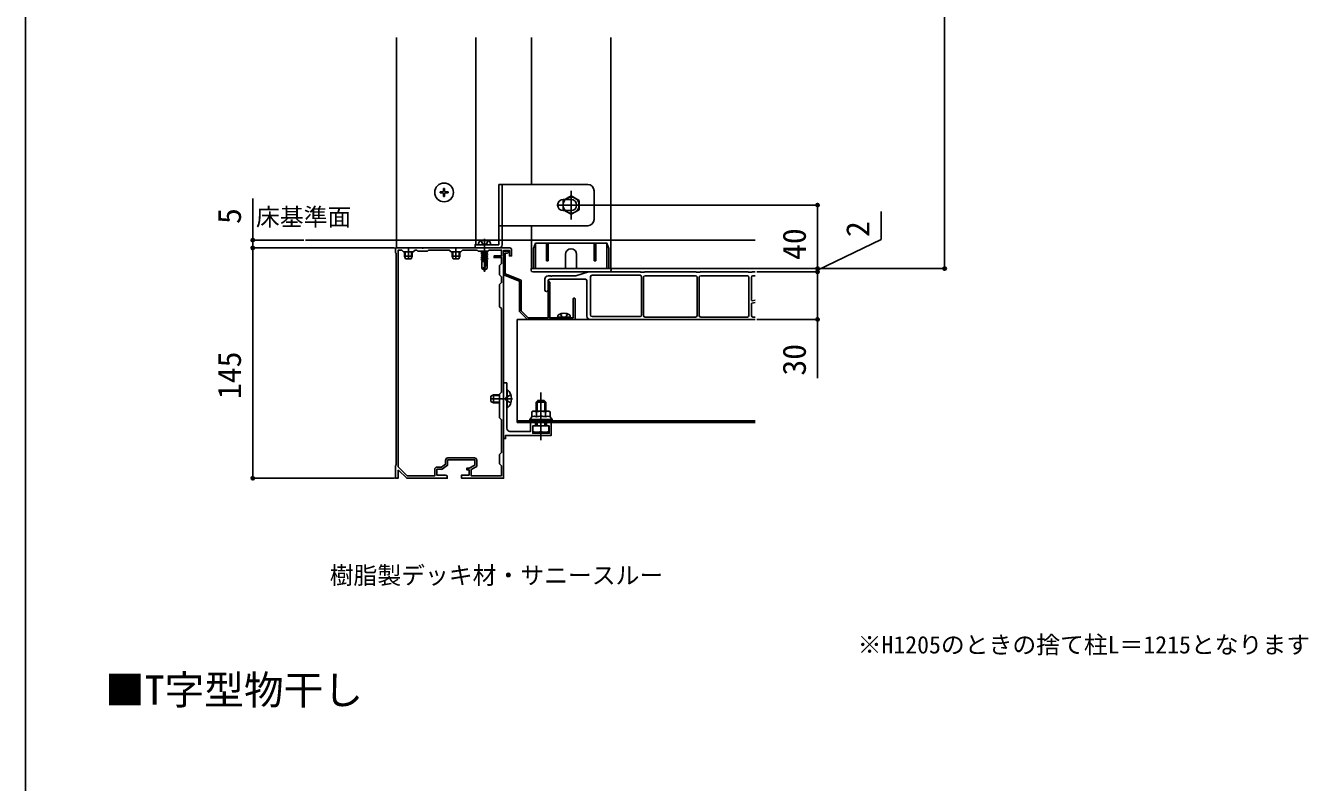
# Model space of a CAD drawing. Units: millimetres, scale not verified. Extents: x -875 to 875, y -1304 to 1296.
# Drawn here: x -875 to -67, y -87 to 389 of the extents above; entities that cross this region are included whole.
import ezdxf
from ezdxf.enums import TextEntityAlignment as Align

# ---------------------------------------------------------------- set-up
doc = ezdxf.new("R2010")
doc.units = ezdxf.units.MM
doc.header["$LTSCALE"] = 8
for name, color, linetype in [('0-1_USER1', 3, 'Continuous'), ('0-2_YKK_11', 7, 'Continuous'), ('0-3_YKK_12', 2, 'Continuous'), ('0-4_YKK_13', 4, 'Continuous'), ('0-5_YKK_D', 6, 'Continuous'), ('0-6_YKK_ZWAK', 7, 'Continuous')]:
    doc.layers.add(name, color=color, linetype=linetype)
doc.styles.add('ＭＳ ゴシック', font='')
doc.styles.get('ＭＳ ゴシック').set_extended_font_data('MS Gothic')

msp = doc.modelspace()

# ---------------------------------------------------------------- linework, layer by layer
at = {"layer": '0-2_YKK_11'}
msp.add_line((-592.4, 117.1), (-609.1, 117.1), dxfattribs=at)
for points in [[(-570, 249.3), (-603.542, 249.3), (-603.725, 249.18), (-604.275, 249.18), (-604.458, 249.3), (-624.542, 249.3), (-624.725, 249.18), (-625.275, 249.18), (-625.458, 249.3), (-633.542, 249.3), (-633.725, 249.18), (-634.275, 249.18), (-634.458, 249.3), (-642, 249.3), (-642, 246.3), (-641.7, 246)], [(-641.7, 246), (-641.7, 112.6), (-642, 112.3), (-642, 104.3), (-640.5, 104.3), (-640.5, 109.2), (-640.132, 109.354), (-635, 104.3), (-609.5, 104.3), (-609.5, 105.3)], [(-640.4, 111.443), (-640.4, 248), (-638.2, 248), (-637, 246.8), (-631, 246.8), (-629.8, 248), (-628.7, 248), (-628, 247.3), (-622, 247.3), (-621.3, 248), (-608.2, 248), (-607, 246.8), (-601, 246.8), (-599.8, 248), (-590.7, 248), (-590, 247.3), (-584, 247.3), (-583.3, 248), (-575.3, 248), (-575.3, 244.3), (-580, 244.3), (-580, 243.3), (-575.3, 243.3), (-575.3, 239.5), (-576.5, 238.3), (-576.5, 232.3), (-575.3, 231.1), (-575.3, 227.5), (-576.5, 226.3), (-576.5, 212.3), (-575.3, 211.1), (-575.3, 158.5), (-576.5, 157.3), (-576.5, 142.3), (-575.3, 141.1), (-575.3, 120.5), (-576.5, 119.3), (-576.5, 113.3), (-575.3, 112.1), (-575.3, 105.8)], [(-610.5, 106.3), (-616.1, 106.3), (-616.1, 110), (-612.6, 110), (-609.3, 112.5), (-609.3, 115.8), (-592.2, 115.8), (-592.2, 112.5), (-595.7, 110.6), (-597.2, 110.6), (-597.2, 109.7), (-595.7, 109.7), (-595.7, 106.3), (-600.5, 106.3), (-600.5, 104.3), (-574, 104.3), (-574, 115.842), (-574.12, 116.025), (-574.12, 116.575), (-574, 116.758), (-574, 153.842), (-574.12, 154.025), (-574.12, 154.575), (-574, 154.758), (-574, 218.842), (-574.12, 219.025), (-574.12, 219.575), (-574, 219.758), (-574, 234.842), (-574.12, 235.025), (-574.12, 235.575), (-574, 235.758), (-574, 247.8), (-570.4, 247.8), (-570.4, 244.3), (-569, 244.3), (-569, 248.3)], [(-571.6, 247.3), (-574, 247.3), (-574, 232.3), (-564, 228.3), (-564, 209.3), (-559, 204.3)], [(-530.3, 217.15), (-530.3, 205.3), (-545, 205.3), (-545, 227.8), (-545.5, 228.3), (-546, 227.8), (-546, 205.3), (-558.586, 205.3), (-563, 209.714), (-563, 228.977), (-573, 232.977), (-573, 246.1), (-571.6, 246.1)], [(-559, 204.3), (-529, 204.3), (-529, 217.15)], [(-574, 129.3), (-574, 164.3), (-572, 164.3), (-572, 154.758), (-572.12, 154.575), (-572.12, 154.025), (-572, 153.842), (-572, 135.8)], [(-570, 133.8), (-557, 133.8), (-557, 139.3), (-554, 139.3), (-554, 137.3), (-555.7, 137.3), (-555.7, 132.6), (-545.3, 132.6), (-545.3, 137.3), (-547, 137.3), (-547, 139.3), (-544, 139.3), (-544, 131.3), (-572.8, 131.3), (-572.8, 129.3), (-574, 129.3)], [(-610.6, 115.6), (-610.6, 113.146), (-613.037, 111.3), (-615.9, 111.3)], [(-575.3, 105.8), (-594.4, 105.8), (-594.4, 109.827), (-590.9, 111.727), (-590.9, 115.6)], [(-617.4, 109.8), (-617.4, 105.8), (-634.67, 105.8), (-640.4, 111.443)]]:
    msp.add_lwpolyline(points, dxfattribs=at)
for centre, radius, start, end in [((-571.6, 246.7), 0.6, 269.99999, 90.00001), ((-570, 248.3), 1, 0.00001, 89.99999), ((-529.65, 217.15), 0.65, 359.99999, 180.00001), ((-570, 135.8), 2, 180.00001, 269.99999), ((-609.1, 115.6), 1.5, 90.00001, 179.99999), ((-592.4, 115.6), 1.5, 0.00001, 89.99999), ((-615.9, 109.8), 1.5, 90.00001, 179.99999), ((-610.5, 105.3), 1, 0.00001, 89.99999)]:
    msp.add_arc(centre, radius, start, end, dxfattribs=at)
at = {"layer": '0-3_YKK_12'}
for p, q in [((-591.5, 381.8), (-591.5, 251.3)), ((-556.5, 289.3), (-556.5, 381.8)), ((-506.5, 236.3), (-506.5, 381.8)), ((-556.5, 236.3), (-556.5, 263.3)), ((-698.806, 254.3), (-415.5, 254.3)), ((-415.5, 204.3), (-565.5, 204.3)), ((-565.5, 139.3), (-565.5, 204.3)), ((-415.5, 140.5), (-565.5, 140.5)), ((-415.5, 139.3), (-565.5, 139.3))]:
    msp.add_line(p, q, dxfattribs=at)
msp.add_lwpolyline([(-591.5, 249.3), (-641.5, 249.3), (-641.5, 381.8)], dxfattribs=at)
at = {"layer": '0-4_YKK_13'}
for p, q in [((-614, 284.65), (-614, 283.95)), ((-614, 284.65), (-612.35, 284.65)), ((-614, 283.95), (-612.35, 283.95)), ((-611.85, 286.8), (-611.15, 286.8)), ((-611.85, 286.8), (-611.85, 285.15)), ((-611.85, 283.45), (-611.85, 281.8)), ((-611.15, 286.8), (-611.15, 285.15)), ((-611.15, 283.45), (-611.15, 281.8)), ((-610.65, 284.65), (-609, 284.65)), ((-610.65, 283.95), (-609, 283.95)), ((-609, 284.65), (-609, 283.95)), ((-577, 289.3), (-521, 289.3)), ((-577, 289.3), (-577, 251.3)), ((-575, 263.3), (-575, 289.3)), ((-531.5, 267.3), (-531.5, 285.3)), ((-517, 267.3), (-517, 285.3)), ((-611.85, 281.8), (-611.15, 281.8)), ((-540.5, 276.3), (-522.5, 276.3)), ((-536.5, 279.8), (-534, 279.8)), ((-531.5, 279.8), (-534, 279.8)), ((-534, 272.8), (-536.5, 272.8)), ((-534, 272.8), (-531.5, 272.8)), ((-577, 263.3), (-520.996, 263.3)), ((-575, 263.3), (-575, 251.3)), ((-589.603, 252.779), (-590, 251.3)), ((-590, 251.3), (-582, 251.3)), ((-588.2, 253.867), (-587.258, 251.936)), ((-587.258, 251.936), (-586, 251.267)), ((-586, 255.1), (-586, 234.3)), ((-582.396, 252.779), (-582, 251.3)), ((-555.2, 249.003), (-554, 252.3)), ((-554, 252.3), (-554, 236.3)), ((-547, 252.3), (-547, 241.3)), ((-546, 252.3), (-546, 241.3)), ((-517, 252.3), (-517, 241.3)), ((-516, 252.3), (-516, 241.3)), ((-507.8, 249.003), (-509, 252.3)), ((-636.5, 246.8), (-636.5, 244.2)), ((-631.5, 244.2), (-636.5, 244.2)), ((-635.7, 242.5), (-636.5, 244.2)), ((-636.067, 246.8), (-636.067, 243.28)), ((-632.3, 242.5), (-635.7, 242.5)), ((-634, 249), (-634, 242)), ((-631.5, 244.2), (-632.3, 242.5)), ((-631.933, 246.8), (-631.933, 243.28)), ((-631.5, 246.8), (-631.5, 244.2)), ((-606.5, 246.8), (-606.5, 244.2)), ((-601.5, 244.2), (-606.5, 244.2)), ((-605.7, 242.5), (-606.5, 244.2)), ((-606.067, 246.8), (-606.067, 243.28)), ((-602.3, 242.5), (-605.7, 242.5)), ((-604, 249), (-604, 242)), ((-601.5, 244.2), (-602.3, 242.5)), ((-601.933, 246.8), (-601.933, 243.28)), ((-601.5, 246.8), (-601.5, 244.2)), ((-583.9, 247.03), (-588.1, 246.239)), ((-583.9, 246.93), (-588.1, 246.139)), ((-587.475, 246.6), (-588.1, 246.239)), ((-588.1, 246.139), (-588.1, 246.239)), ((-587.475, 245.778), (-588.1, 246.139)), ((-583.9, 245.63), (-588.1, 244.839)), ((-583.9, 245.53), (-588.1, 244.739)), ((-587.475, 245.2), (-588.1, 244.839)), ((-588.1, 244.739), (-588.1, 244.839)), ((-587.475, 244.378), (-588.1, 244.739)), ((-583.9, 244.23), (-588.1, 243.439)), ((-583.9, 244.13), (-588.1, 243.339)), ((-587.475, 243.8), (-588.1, 243.439)), ((-583.9, 242.83), (-588.1, 242.039)), ((-583.9, 242.73), (-588.1, 241.939)), ((-587.475, 242.4), (-588.1, 242.039)), ((-587.475, 247.178), (-587.686, 247.3)), ((-587.475, 247.178), (-587.02, 247.3)), ((-584.862, 247.3), (-587.475, 246.6)), ((-587.475, 246.6), (-587.475, 247.178)), ((-587.475, 245.778), (-584.525, 246.569)), ((-584.525, 245.99), (-587.475, 245.2)), ((-587.475, 245.2), (-587.475, 245.778)), ((-587.475, 244.378), (-584.525, 245.169)), ((-584.525, 244.59), (-587.475, 243.8)), ((-587.475, 243.8), (-587.475, 244.378)), ((-587.475, 242.978), (-584.525, 243.769)), ((-584.525, 243.19), (-587.475, 242.4)), ((-587.475, 242.4), (-587.475, 242.978)), ((-587.475, 241.578), (-584.525, 242.369)), ((-584.525, 246.569), (-583.9, 246.93)), ((-584.525, 245.99), (-584.525, 246.569)), ((-584.525, 245.99), (-583.9, 245.63)), ((-584.525, 243.19), (-584.525, 245.169)), ((-584.525, 244.59), (-583.9, 244.23)), ((-584.525, 243.769), (-583.9, 244.13)), ((-584.525, 243.19), (-583.9, 242.83)), ((-584.525, 242.369), (-583.9, 242.73)), ((-584.525, 241.79), (-584.525, 242.369)), ((-584.368, 247.3), (-583.9, 247.03)), ((-583.9, 246.93), (-583.9, 247.03)), ((-583.9, 244.13), (-583.9, 244.23)), ((-583.9, 242.73), (-583.9, 242.83)), ((-555.2, 249.003), (-555.2, 236.3)), ((-535, 245.3), (-535, 236.3)), ((-528, 245.3), (-528, 236.3)), ((-507.8, 249.003), (-507.8, 236.3)), ((-587.475, 241), (-587.7, 240.8)), ((-587.7, 240.8), (-587.7, 236.362)), ((-584.3, 240.8), (-587.7, 240.8)), ((-586, 235.3), (-587.7, 236.362)), ((-584.525, 241.79), (-587.475, 241)), ((-587.475, 241), (-587.475, 241.578)), ((-583.9, 241.43), (-587.245, 240.8)), ((-583.9, 241.33), (-586.714, 240.8)), ((-586.096, 235.527), (-584.683, 240.8)), ((-586, 235.3), (-584.3, 236.362)), ((-585.154, 240.8), (-584.525, 240.969)), ((-584.525, 241.79), (-583.9, 241.43)), ((-584.525, 240.969), (-583.9, 241.33)), ((-584.525, 240.8), (-584.525, 240.969)), ((-584.3, 240.8), (-584.3, 236.362)), ((-583.9, 241.33), (-583.9, 241.43)), ((-556.7, 236.3), (-556.7, 235.3)), ((-506.3, 236.3), (-556.7, 236.3)), ((-555.7, 234.3), (-507.3, 234.3)), ((-547, 241.3), (-546, 241.3)), ((-520.573, 234.277), (-528.427, 231.823)), ((-488.073, 234.3), (-520.424, 234.3)), ((-517, 241.3), (-516, 241.3)), ((-506.3, 236.3), (-506.3, 235.3)), ((-487.57, 234.171), (-487.93, 234.279)), ((-485.07, 234.279), (-485.43, 234.171)), ((-453.073, 234.3), (-484.927, 234.3)), ((-452.57, 234.171), (-452.93, 234.279)), ((-450.07, 234.279), (-450.43, 234.171)), ((-420.323, 234.3), (-449.927, 234.3)), ((-419.82, 234.171), (-420.18, 234.279)), ((-417.32, 234.279), (-417.68, 234.171)), ((-415.5, 234.3), (-417.177, 234.3)), ((-548, 229.8), (-548, 222.8)), ((-544.52, 231.8), (-546, 231.8)), ((-546, 222.8), (-546, 228.6)), ((-545, 229.6), (-522.5, 229.6)), ((-528.576, 231.8), (-543.48, 231.8)), ((-521.5, 228.6), (-521.5, 206.3)), ((-519.3, 231.1), (-519.3, 207.1)), ((-488.1, 232.1), (-518.3, 232.1)), ((-485.573, 234.15), (-487.427, 234.15)), ((-487.1, 207.1), (-487.1, 231.1)), ((-485.9, 230.8), (-485.9, 206.8)), ((-453.1, 231.8), (-484.9, 231.8)), ((-450.573, 234.15), (-452.427, 234.15)), ((-452.1, 206.8), (-452.1, 230.8)), ((-450.9, 230.8), (-450.9, 206.8)), ((-420.5, 231.8), (-449.9, 231.8)), ((-417.823, 234.15), (-419.677, 234.15)), ((-419.5, 206.8), (-419.5, 230.8)), ((-418, 216.61), (-418, 230.8)), ((-417, 231.8), (-415.5, 231.8)), ((-418, 214.06), (-418, 206.8)), ((-415.5, 214.97), (-417.598, 214.551)), ((-415.5, 216.5), (-417.402, 216.12)), ((-540, 205.8), (-539.859, 206.602)), ((-532, 205.8), (-540, 205.8)), ((-540, 205.8), (-539.912, 205.3)), ((-532.088, 205.3), (-539.912, 205.3)), ((-532, 205.8), (-532.141, 206.602)), ((-532, 205.8), (-532.088, 205.3)), ((-519.5, 204.3), (-415.5, 204.3)), ((-518.3, 206.1), (-488.1, 206.1)), ((-484.9, 205.8), (-453.1, 205.8)), ((-449.9, 205.8), (-420.5, 205.8)), ((-417, 205.8), (-415.5, 205.8)), ((-568.5, 154.3), (-582.5, 154.3)), ((-582, 156), (-580.3, 156.8)), ((-582, 152.6), (-582, 156)), ((-576.5, 156.367), (-581.22, 156.367)), ((-576.5, 156.8), (-580.3, 156.8)), ((-580.3, 151.8), (-580.3, 156.8)), ((-572.744, 154.3), (-572.135, 155.445)), ((-572.744, 154.3), (-572.135, 153.155)), ((-569.417, 156.8), (-572.135, 155.445)), ((-572, 160.2), (-572, 148.4)), ((-571.752, 160.2), (-572, 160.2)), ((-571.752, 148.4), (-571.752, 160.2)), ((-550.5, 128.3), (-550.5, 158.3)), ((-580.3, 151.8), (-582, 152.6)), ((-576.5, 152.233), (-581.22, 152.233)), ((-576.5, 151.8), (-580.3, 151.8)), ((-569.417, 151.8), (-572.135, 153.155)), ((-571.752, 148.4), (-572, 148.4)), ((-555.5, 146.5), (-556.274, 146.053)), ((-556.274, 142.9), (-556.274, 146.053)), ((-555.5, 146.5), (-545.5, 146.5)), ((-553.5, 152.3), (-547.5, 152.3)), ((-553.387, 142.9), (-553.387, 146.053)), ((-552.96, 146.5), (-552.96, 152.84)), ((-550.5, 149.047), (-550.5, 139.616)), ((-548.04, 146.5), (-548.04, 152.84)), ((-547.613, 142.9), (-547.613, 146.053)), ((-545.5, 146.5), (-544.726, 146.053)), ((-544.726, 142.9), (-544.726, 146.053)), ((-557.5, 140.5), (-557.5, 141.3)), ((-557.5, 140.5), (-543.5, 140.5)), ((-553.5, 137.3), (-553.5, 139.3)), ((-552.96, 137.3), (-552.96, 139.3)), ((-548.04, 137.3), (-548.04, 139.3)), ((-547.5, 137.3), (-547.5, 139.3)), ((-543.5, 140.5), (-543.5, 141.3)), ((-550.5, 137.3), (-550.5, 133.733))]:
    msp.add_line(p, q, dxfattribs=at)
for points in [[(-531.5, 270.526), (-536.5, 273.413), (-536.5, 279.187), (-531.5, 282.073), (-526.5, 279.187), (-526.5, 273.413)], [(-545.5, 137.3), (-555.5, 137.3), (-555.5, 133.3), (-545.5, 133.3)]]:
    msp.add_lwpolyline(points, close=True, dxfattribs=at)
for points in [[(-577, 251.3), (-592, 251.3), (-592, 249.3), (-577, 249.3)], [(-583.8, 253.867), (-584.742, 251.936), (-586, 251.267)], [(-554, 252.3), (-509, 252.3), (-509, 236.3)], [(-587.475, 242.978), (-588.1, 243.339), (-588.1, 243.439)], [(-584.525, 245.169), (-583.9, 245.53), (-583.9, 245.63)], [(-587.475, 241.578), (-588.1, 241.939), (-588.1, 242.039)], [(-538.258, 207.795), (-537.145, 205.563), (-536, 204.954)], [(-533.742, 207.795), (-534.855, 205.563), (-536, 204.954)], [(-553.5, 146.5), (-553.5, 152.3), (-552.5, 153.3), (-548.5, 153.3)], [(-547.5, 146.5), (-547.5, 152.3), (-548.5, 153.3)], [(-550.5, 141.3), (-557.5, 141.3), (-556.274, 142.9)], [(-550.5, 141.3), (-543.5, 141.3), (-544.726, 142.9)]]:
    msp.add_lwpolyline(points, dxfattribs=at)
for centre, radius in [((-611.5, 284.3), 5.9), ((-531.5, 276.3), 5)]:
    msp.add_circle(centre, radius, dxfattribs=at)
for centre, radius, start, end in [((-612.35, 285.15), 0.5, 270, 0), ((-612.35, 283.45), 0.5, 0, 90), ((-610.65, 285.15), 0.5, 180, 270), ((-610.65, 283.45), 0.5, 90, 180), ((-521, 285.3), 4, 0, 90), ((-536.5, 276.3), 3.5, 90, 270), ((-531.5, 276.3), 3.5, 270, 90), ((-521, 267.3), 4, 270, 0), ((-588.251, 252.417), 1.4, 104.32332, 165), ((-586, 243.6), 10.5, 75.67668, 104.32332), ((-583.748, 252.417), 1.4, 15, 75.67668), ((-577, 251.3), 2, 270, 0), ((-531.5, 245.3), 3.5, 0, 180), ((-586.16, 234.393), 2.5, 80.31336, 128.01351), ((-585.903, 235.475), 0.2, 165, 238), ((-555.7, 235.3), 1, 180, 270), ((-520.424, 233.8), 0.5, 90, 107.35402), ((-507.3, 235.3), 1, 270, 0), ((-488.073, 233.8), 0.5, 73.30076, 90), ((-484.927, 233.8), 0.5, 90, 106.69924), ((-453.073, 233.8), 0.5, 73.30076, 90), ((-449.927, 233.8), 0.5, 90, 106.69924), ((-420.323, 233.8), 0.5, 73.30076, 90), ((-417.177, 233.8), 0.5, 90, 106.69924), ((-546, 229.8), 2, 90, 180), ((-545, 228.6), 1, 90, 180), ((-544.52, 231.5), 0.3, 30, 90), ((-544, 231.8), 0.3, 210, 330), ((-543.48, 231.5), 0.3, 90, 150), ((-528.576, 232.3), 0.5, 270, 287.35402), ((-522.5, 228.6), 1, 0, 90), ((-518.3, 231.1), 1, 90, 180), ((-488.1, 231.1), 1, 0, 90), ((-487.427, 234.65), 0.5, 253.30076, 270), ((-484.9, 230.8), 1, 90, 180), ((-485.573, 234.65), 0.5, 270, 286.69924), ((-453.1, 230.8), 1, 0, 90), ((-452.427, 234.65), 0.5, 253.30076, 270), ((-449.9, 230.8), 1, 90, 180), ((-450.573, 234.65), 0.5, 270, 286.69924), ((-420.5, 230.8), 1, 360, 90), ((-419.677, 234.65), 0.5, 253.30076, 270), ((-417, 230.8), 1, 90, 180), ((-417.823, 234.65), 0.5, 270, 286.69924), ((-547, 222.8), 1, 180, 0), ((-417.5, 216.61), 0.5, 180, 281.30993), ((-417.5, 214.06), 0.5, 101.30993, 180), ((-538.972, 206.446), 0.9, 122.05588, 170), ((-536, 201.7), 6.5, 57.94412, 122.05588), ((-537.75, 205.1), 0.2, 89.92103, 90), ((-533.028, 206.446), 0.9, 10, 57.94412), ((-519.5, 206.3), 2, 180, 270), ((-518.3, 207.1), 1, 180, 270), ((-488.1, 207.1), 1, 270, 0), ((-484.9, 206.8), 1, 180, 270), ((-453.1, 206.8), 1, 270, 0), ((-449.9, 206.8), 1, 180, 270), ((-420.5, 206.8), 1, 270, 360), ((-417, 206.8), 1, 180, 270), ((-576.7, 154.3), 7.7, 309.98312, 50.01688), ((-554.83, 143.944), 2.556, 55.61575, 124.38425), ((-550.5, 136.947), 9.553, 90, 107.58795), ((-550.5, 136.947), 9.553, 72.41205, 90), ((-546.17, 143.944), 2.556, 55.61575, 124.38425), ((-554.83, 140.791), 2.556, 55.61575, 124.38425), ((-550.5, 133.793), 9.553, 90, 107.58795), ((-550.5, 133.793), 9.553, 72.41205, 90), ((-546.17, 140.791), 2.556, 55.61575, 124.38425), ((-553, 140.733), 7.433, 250.34714, 289.65286), ((-548, 140.733), 7.433, 250.34714, 289.65286)]:
    msp.add_arc(centre, radius, start, end, dxfattribs=at)
for centre, major_axis, ratio, start_param, end_param in [((-546.5, 250.383), (0, -1.38), 0.362319, 4.712389, 7.8539816), ((-516.5, 250.383), (0, 1.38), 0.362319, 1.5707963, 4.712389), ((-556, 141.3), (1.5, 0), 0.533333, 3.1415927, 4.712389), ((-545, 141.3), (-1.5, 0), 0.533333, 1.5707963, 3.1415927)]:
    msp.add_ellipse(centre, major_axis=major_axis, ratio=ratio, start_param=start_param, end_param=end_param, dxfattribs=at)
at = {"layer": '0-5_YKK_D'}
for p, q in [((-296.263, 236.3), (-296.263, 813.3)), ((-732, 254.3), (-732, 280.491)), ((-522.5, 276.3), (-375.263, 276.3)), ((-376.263, 236.3), (-376.263, 276.3)), ((-699.806, 254.3), (-733, 254.3)), ((-732, 249.3), (-732, 254.3)), ((-642.7, 249.3), (-733, 249.3)), ((-642.7, 249.3), (-733, 249.3)), ((-732, 249.3), (-732, 104.3)), ((-732, 249.3), (-732, 245)), ((-506.3, 236.3), (-375.263, 236.3)), ((-492.5, 236.3), (-375.263, 236.3)), ((-492.5, 236.3), (-295.263, 236.3)), ((-414.5, 234.3), (-375.263, 234.3)), ((-414.5, 234.3), (-375.263, 234.3)), ((-376.263, 236.3), (-376.263, 240.6)), ((-376.263, 236.3), (-376.263, 234.3)), ((-376.263, 236.3), (-376.263, 234.3)), ((-376.263, 234.3), (-376.263, 230)), ((-414.5, 204.3), (-375.263, 204.3)), ((-642.7, 104.3), (-733, 104.3))]:
    msp.add_line(p, q, dxfattribs=at)
for points in [[(-376.263, 235.3), (-336.263, 254.651), (-336.263, 272.242)], [(-376.263, 234.3), (-376.263, 204.3), (-376.263, 167.409)]]:
    msp.add_lwpolyline(points, dxfattribs=at)
for centre in [(-376.263, 276.3), (-732, 254.3), (-732, 249.3), (-732, 249.3), (-376.263, 236.3), (-376.263, 236.3), (-376.263, 234.3), (-376.263, 234.3), (-296.263, 236.3), (-376.263, 204.3), (-732, 104.3)]:
    msp.add_circle(centre, 1.075, dxfattribs=at)
at = {"layer": '0-6_YKK_ZWAK'}
msp.add_line((-875, 1246.3), (-875, -1303.7), dxfattribs=at)

# ---------------------------------------------------------------- texts
at = {"layer": '0-1_USER1', "style": 'ＭＳ ゴシック'}
for s, height, p in [('床基準面', 11, (-729.949, 260.073)), ('樹脂製デッキ材・サニースルー', 11, (-683.54, 34.374)), ('※H1205のときの捨て柱L＝1215となります', 11, (-351.045, -9.342)), ('■T字型物干し', 18.33, (-825, -43.7))]:
    msp.add_text(s, height=height, dxfattribs=at).set_placement(p, align=Align.BOTTOM_LEFT)
at = {"layer": '0-5_YKK_D', "style": 'ＭＳ ゴシック'}
for s, p in [('5', (-735, 264.423)), ('40', (-379.263, 241.754)), ('2', (-339.263, 256.174)), ('30', (-379.263, 168.932)), ('145', (-735, 154.186))]:
    msp.add_text(s, height=14.66, rotation=90, dxfattribs=at).set_placement(p, align=Align.BOTTOM_LEFT)

doc.saveas('drawing.dxf')
